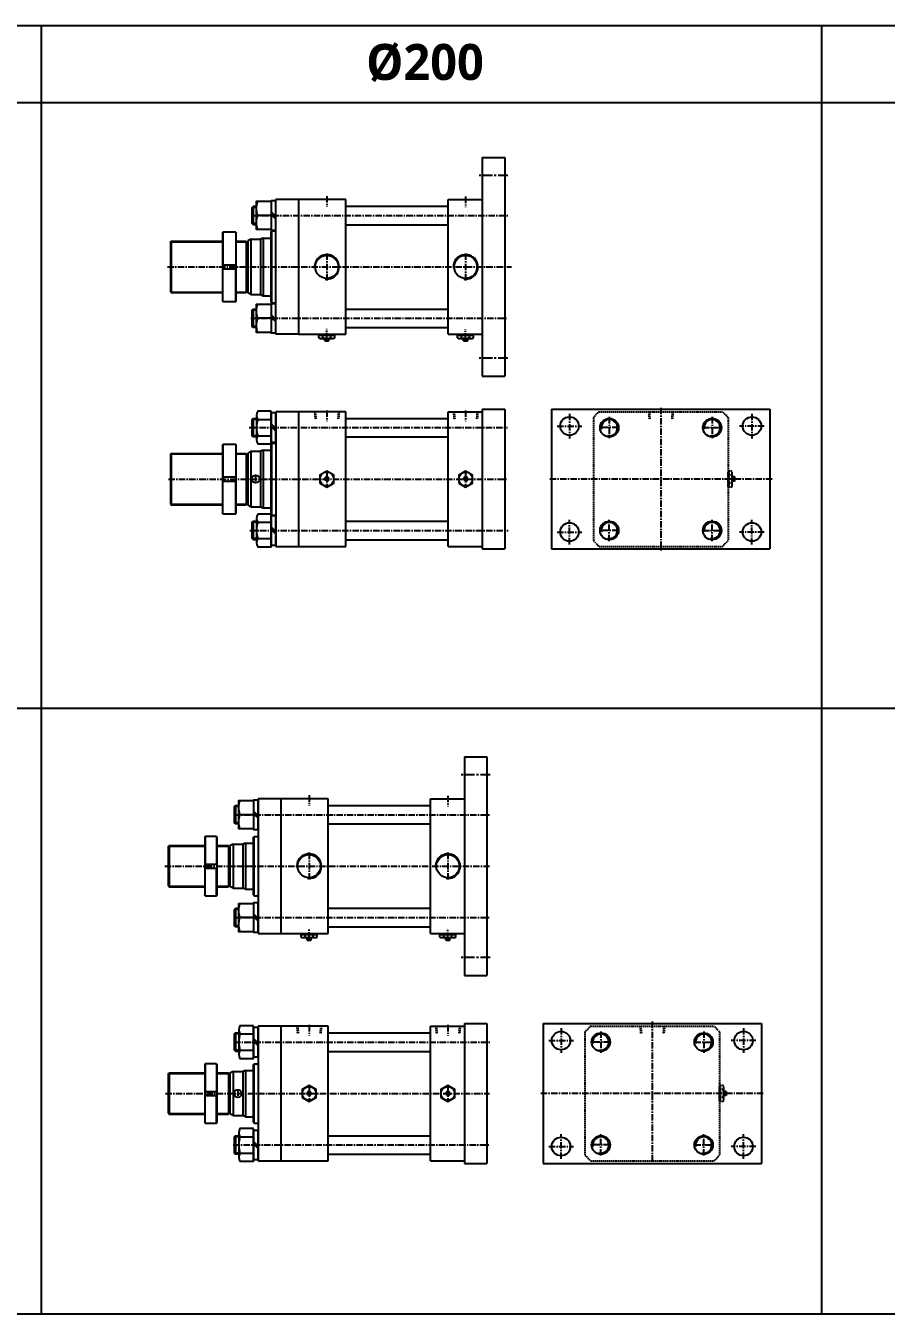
# Model space of a CAD drawing. Extents: x -819 to 8133, y 0 to 3948.
# Drawn here: x 4786 to 6459, y 0 to 2506 of the extents above; entities that cross this region are included whole.
import ezdxf

# ---------------------------------------------------------------- set-up
doc = ezdxf.new("R2010")
doc.units = 0
doc.header["$LTSCALE"] = 10
doc.header["$MEASUREMENT"] = 0
for name, pattern in [('CENTER', [2, 1.25, -0.25, 0.25, -0.25]), ('CENTERX2', [4, 2.5, -0.5, 0.5, -0.5]), ('HIDDEN', [0.375, 0.25, -0.125])]:
    doc.linetypes.add(name, pattern=pattern)
doc.layers.get('0').update_dxf_attribs({"linetype": 'CONTINUOUS'})
for name, color, linetype in [('CEN', 1, 'CENTERX2'), ('CENTER', 1, 'CENTER'), ('DIM', 2, 'CONTINUOUS'), ('ML', 7, 'CONTINUOUS'), ('THIN', 3, 'CONTINUOUS')]:
    doc.layers.add(name, color=color, linetype=linetype)
doc.styles.add('문자', font='romans.shx')

msp = doc.modelspace()

# ---------------------------------------------------------------- linework, layer by layer
for p, q in [((8133.3, 2505.7), (0, 2505.7)), ((4816.4, 0), (4816.4, 2505.7)), ((6334.2, 0), (6334.2, 2505.7)), ((8133.3, 2355.7), (0, 2355.7)), ((8133.3, 1177.9), (0, 1177.9)), ((8133.3, 0), (0, 0))]:
    msp.add_line(p, q)
at = {"color": 7, "linetype": 'Continuous'}
for p, q in [((5356.7, 1903.8), (5356.7, 1905.8)), ((5356.7, 1905.8), (5385.9, 1905.8)), ((5385.9, 1903.8), (5385.9, 1905.8)), ((5626.7, 1903.8), (5626.7, 1905.8)), ((5626.7, 1905.8), (5655.9, 1905.8)), ((5655.9, 1903.8), (5655.9, 1905.8)), ((5355.7, 1898.7), (5355.7, 1903.8)), ((5355.7, 1903.8), (5362.1, 1903.8)), ((5358.9, 1897.8), (5383.7, 1897.8)), ((5362.1, 1903.8), (5386.9, 1903.8)), ((5363.5, 1898.7), (5363.5, 1903.8)), ((5367.3, 1898), (5367.3, 1898)), ((5367.3, 1893.3), (5367.3, 1897.8)), ((5367.3, 1893.3), (5367.8, 1892.8)), ((5375.3, 1893.3), (5367.3, 1893.3)), ((5367.8, 1892.8), (5374.8, 1892.8)), ((5375.3, 1893.3), (5374.8, 1892.8)), ((5375.3, 1893.3), (5375.3, 1897.8)), ((5379.1, 1898.7), (5379.1, 1903.8)), ((5386.9, 1898.7), (5386.9, 1903.8)), ((5625.7, 1898.7), (5625.7, 1903.8)), ((5625.7, 1903.8), (5632.1, 1903.8)), ((5628.9, 1897.8), (5653.7, 1897.8)), ((5632.1, 1903.8), (5656.9, 1903.8)), ((5633.5, 1898.7), (5633.5, 1903.8)), ((5637.3, 1898), (5637.3, 1898)), ((5637.3, 1893.3), (5637.3, 1897.8)), ((5637.3, 1893.3), (5637.8, 1892.8)), ((5645.3, 1893.3), (5637.3, 1893.3)), ((5637.8, 1892.8), (5644.8, 1892.8)), ((5645.3, 1893.3), (5644.8, 1892.8)), ((5645.3, 1893.3), (5645.3, 1897.8)), ((5649.1, 1898.7), (5649.1, 1903.8)), ((5656.9, 1898.7), (5656.9, 1903.8)), ((5321.2, 733.4), (5321.2, 738.4)), ((5321.2, 738.4), (5327.6, 738.4)), ((5322.2, 738.4), (5322.2, 740.4)), ((5322.2, 740.4), (5351.4, 740.4)), ((5324.4, 732.4), (5349.2, 732.4)), ((5327.6, 738.4), (5352.4, 738.4)), ((5329, 733.4), (5329, 738.4)), ((5332.8, 732.7), (5332.8, 732.7)), ((5332.8, 727.9), (5332.8, 732.4)), ((5332.8, 727.9), (5333.3, 727.4)), ((5340.8, 727.9), (5332.8, 727.9)), ((5333.3, 727.4), (5340.3, 727.4)), ((5340.8, 727.9), (5340.3, 727.4)), ((5340.8, 727.9), (5340.8, 732.4)), ((5344.6, 733.4), (5344.6, 738.4)), ((5351.4, 738.4), (5351.4, 740.4)), ((5352.4, 733.4), (5352.4, 738.4)), ((5591.2, 733.4), (5591.2, 738.4)), ((5591.2, 738.4), (5597.6, 738.4)), ((5592.2, 738.4), (5592.2, 740.4)), ((5592.2, 740.4), (5621.4, 740.4)), ((5594.4, 732.4), (5619.2, 732.4)), ((5597.6, 738.4), (5622.4, 738.4)), ((5599, 733.4), (5599, 738.4)), ((5602.8, 732.7), (5602.8, 732.7)), ((5602.8, 727.9), (5602.8, 732.4)), ((5602.8, 727.9), (5603.3, 727.4)), ((5610.8, 727.9), (5602.8, 727.9)), ((5603.3, 727.4), (5610.3, 727.4)), ((5610.8, 727.9), (5610.3, 727.4)), ((5610.8, 727.9), (5610.8, 732.4)), ((5614.6, 733.4), (5614.6, 738.4)), ((5621.4, 738.4), (5621.4, 740.4)), ((5622.4, 733.4), (5622.4, 738.4))]:
    msp.add_line(p, q, dxfattribs=at)
for points in [[(5357.8, 1616.4), (5371.3, 1608.6), (5384.8, 1616.4), (5384.8, 1632), (5371.3, 1639.8), (5357.8, 1632)], [(5627.8, 1616.4), (5641.3, 1608.6), (5654.8, 1616.4), (5654.8, 1632), (5641.3, 1639.8), (5627.8, 1632)], [(5369.9, 1626.7), (5368.4, 1624.2), (5369.9, 1621.7), (5372.8, 1621.7), (5374.2, 1624.2), (5372.8, 1626.7)], [(5639.9, 1626.7), (5638.4, 1624.2), (5639.9, 1621.7), (5642.8, 1621.7), (5644.2, 1624.2), (5642.8, 1626.7)], [(5323.3, 421.4), (5336.8, 413.6), (5350.3, 421.4), (5350.3, 437), (5336.8, 444.8), (5323.3, 437)], [(5335.4, 431.7), (5333.9, 429.2), (5335.4, 426.7), (5338.3, 426.7), (5339.7, 429.2), (5338.3, 431.7)], [(5593.3, 421.4), (5606.8, 413.6), (5620.3, 421.4), (5620.3, 437), (5606.8, 444.8), (5593.3, 437)], [(5605.4, 431.7), (5603.9, 429.2), (5605.4, 426.7), (5608.3, 426.7), (5609.7, 429.2), (5608.3, 431.7)]]:
    msp.add_lwpolyline(points, close=True, dxfattribs=at)
for centre, radius in [((5371.3, 1624.2), 13.5), ((5641.3, 1624.2), 13.5), ((5371.3, 1624.2), 3.5), ((5641.3, 1624.2), 3.5), ((5336.8, 429.2), 13.5), ((5336.8, 429.2), 3.5), ((5606.8, 429.2), 13.5), ((5606.8, 429.2), 3.5)]:
    msp.add_circle(centre, radius, dxfattribs=at)
for centre, radius, start, end in [((5358.9, 1903.4), 5.62, 235.6158, 270), ((5359.6, 1906), 8.22, 241.7006, 298.2994), ((5371.3, 1929.1), 31.3, 255.6172, 270.0141), ((5371.3, 1929.1), 31.3, 269.9859, 284.3828), ((5383, 1906), 8.22, 241.7006, 298.2994), ((5628.9, 1903.4), 5.62, 235.6158, 270), ((5629.6, 1906), 8.22, 241.7006, 298.2994), ((5641.3, 1929.1), 31.3, 255.6172, 270.0141), ((5641.3, 1929.1), 31.3, 269.9859, 284.3828), ((5653, 1906), 8.22, 241.7006, 298.2994), ((5324.4, 738.1), 5.62, 235.6158, 270), ((5325.1, 740.7), 8.22, 241.7006, 298.2994), ((5336.8, 763.8), 31.3, 255.6172, 270.0141), ((5336.8, 763.8), 31.3, 269.9859, 284.3828), ((5348.5, 740.7), 8.22, 241.7006, 298.2994), ((5594.4, 738.1), 5.62, 235.6158, 270), ((5595.1, 740.7), 8.22, 241.7006, 298.2994), ((5606.8, 763.8), 31.3, 255.6172, 270.0141), ((5606.8, 763.8), 31.3, 269.9859, 284.3828), ((5618.5, 740.7), 8.22, 241.7006, 298.2994)]:
    msp.add_arc(centre, radius, start, end, dxfattribs=at)
at = {"layer": 'CEN', "color": 1, "linetype": 'CENTER', "ltscale": 1.5}
for p, q in [((5723.3, 2214.3), (5667.3, 2214.3)), ((5723.3, 1859.3), (5667.3, 1859.3)), ((5688.8, 1048.9), (5632.8, 1048.9)), ((5688.8, 693.9), (5632.8, 693.9))]:
    msp.add_line(p, q, dxfattribs=at)
at = {"layer": 'CEN', "color": 1, "linetype": 'CENTER'}
for p, q in [((5843.3, 1751.2), (5843.3, 1703.2)), ((6198.3, 1751.2), (6198.3, 1703.2)), ((5819.3, 1727.2), (5867.3, 1727.2)), ((6222.3, 1727.2), (6174.3, 1727.2)), ((5843.3, 1497.2), (5843.3, 1545.2)), ((6198.3, 1497.2), (6198.3, 1545.2)), ((5819.3, 1521.2), (5867.3, 1521.2)), ((6222.3, 1521.2), (6174.3, 1521.2)), ((5826.9, 556.2), (5826.9, 508.2)), ((6181.9, 556.2), (6181.9, 508.2)), ((5802.9, 532.2), (5850.9, 532.2)), ((6205.9, 532.2), (6157.9, 532.2)), ((5802.9, 326.2), (5850.9, 326.2)), ((5826.9, 302.2), (5826.9, 350.2)), ((6205.9, 326.2), (6157.9, 326.2)), ((6181.9, 302.2), (6181.9, 350.2))]:
    msp.add_line(p, q, dxfattribs=at)
at = {"layer": 'CENTER'}
for p, q in [((5920.8, 1744.9), (5920.8, 1703.5)), ((6120.8, 1744.9), (6120.8, 1703.5)), ((5938.8, 1724.2), (5902.9, 1724.2)), ((6102.9, 1724.2), (6138.8, 1724.2)), ((5920.8, 1503.5), (5920.8, 1544.9)), ((6120.8, 1503.5), (6120.8, 1544.9)), ((5938.8, 1524.2), (5902.9, 1524.2)), ((6102.9, 1524.2), (6138.8, 1524.2)), ((5922.3, 529.2), (5886.4, 529.2)), ((5904.4, 549.9), (5904.4, 508.5)), ((6086.4, 529.2), (6122.3, 529.2)), ((6104.4, 549.9), (6104.4, 508.5)), ((5922.3, 329.2), (5886.4, 329.2)), ((5904.4, 308.5), (5904.4, 349.9)), ((6086.4, 329.2), (6122.3, 329.2)), ((6104.4, 308.5), (6104.4, 349.9))]:
    msp.add_line(p, q, dxfattribs=at)
at = {"layer": 'DIM', "color": 6, "linetype": 'HIDDEN'}
for p, q in [((5347.4, 1755.2), (5348.7, 1740.2)), ((5348.9, 1755.2), (5350.2, 1740.2)), ((5393.7, 1755.2), (5392.4, 1740.2)), ((5395.2, 1755.2), (5393.9, 1740.2)), ((5617.4, 1755.2), (5618.7, 1740.2)), ((5618.9, 1755.2), (5620.2, 1740.2)), ((5663.7, 1755.2), (5662.4, 1740.2)), ((5665.2, 1755.2), (5663.9, 1740.2)), ((5996.9, 1755.2), (5998.3, 1740.2)), ((5998.4, 1755.2), (5999.7, 1740.2)), ((6043.3, 1755.2), (6042, 1740.2)), ((6044.7, 1755.2), (6043.4, 1740.2)), ((5312.9, 560.2), (5314.2, 545.2)), ((5314.4, 560.2), (5315.7, 545.2)), ((5359.3, 560.2), (5357.9, 545.2)), ((5360.7, 560.2), (5359.4, 545.2)), ((5582.9, 560.2), (5584.2, 545.2)), ((5584.4, 560.2), (5585.7, 545.2)), ((5629.3, 560.2), (5627.9, 545.2)), ((5630.7, 560.2), (5629.4, 545.2)), ((5980.5, 560.2), (5981.8, 545.2)), ((5981.9, 560.2), (5983.3, 545.2)), ((6026.8, 560.2), (6025.5, 545.2)), ((6028.3, 560.2), (6027, 545.2))]:
    msp.add_line(p, q, dxfattribs=at)
at = {"layer": 'ML'}
for p, q in [((5673.3, 2249.3), (5673.3, 1824.3)), ((5673.3, 2249.3), (5717.3, 2249.3)), ((5717.3, 2249.3), (5717.3, 1824.3)), ((5408.3, 2167.8), (5272.3, 2167.8)), ((5272.3, 1905.8), (5272.3, 2167.8)), ((5316.3, 2167.8), (5316.3, 1905.8)), ((5408.3, 1905.8), (5408.3, 2167.8)), ((5607.3, 1905.8), (5607.3, 2167.8)), ((5607.3, 2167.8), (5673.3, 2167.8)), ((5228.5, 2118.8), (5228.5, 2154.8)), ((5263.3, 2136.8), (5236.8, 2136.8)), ((5263.3, 2143.8), (5272.3, 2134.8)), ((5263.3, 2138.7), (5272.3, 2129.7)), ((5262.3, 2104.8), (5264.3, 2106.8)), ((5264.3, 1966.8), (5264.3, 2106.8)), ((5264.3, 2106.8), (5272.3, 2106.8)), ((5067.3, 2085.3), (5068.8, 2086.8)), ((5067.3, 2085.3), (5067.3, 1988.3)), ((5068.8, 2086.8), (5168.1, 2086.8)), ((5068.8, 2086.8), (5068.8, 1986.8)), ((5168.1, 2103.3), (5169.1, 2104.3)), ((5168.1, 2103.3), (5168.1, 1970.3)), ((5169.1, 2104.3), (5169.1, 2040.8)), ((5194.1, 2104.3), (5169.1, 2104.3)), ((5194.1, 2104.3), (5194.1, 2040.8)), ((5194.1, 2104.3), (5195.1, 2103.3)), ((5195.1, 1970.3), (5195.1, 2103.3)), ((5195.1, 2086.8), (5214.3, 2086.8)), ((5214.3, 2086.8), (5214.3, 1986.8)), ((5214.3, 2085.3), (5217.3, 2085.3)), ((5223.3, 2090.8), (5217.3, 2087.3)), ((5217.3, 2087.3), (5217.3, 1986.2)), ((5223.3, 2090.8), (5223.3, 1982.8)), ((5223.3, 2090.8), (5242.3, 2090.8)), ((5247.3, 2092.8), (5242.3, 2090.8)), ((5242.3, 2090.8), (5242.3, 1982.8)), ((5247.3, 2092.8), (5247.3, 1980.8)), ((5247.3, 2092.8), (5262.3, 2092.8)), ((5262.3, 2104.8), (5262.3, 1968.8)), ((5168.1, 2040.8), (5195.1, 2040.8)), ((5168.1, 2032.8), (5195.1, 2032.8)), ((5169.1, 1969.3), (5169.1, 2032.8)), ((5194.1, 1969.3), (5194.1, 2032.8)), ((5067.3, 1988.3), (5068.8, 1986.8)), ((5068.8, 1986.8), (5168.1, 1986.8)), ((5195.1, 1986.8), (5214.3, 1986.8)), ((5214.3, 1988.3), (5217.3, 1988.3)), ((5223.3, 1982.8), (5217.3, 1986.2)), ((5223.3, 1982.8), (5242.3, 1982.8)), ((5242.3, 1982.8), (5247.3, 1980.8)), ((5247.3, 1980.8), (5262.3, 1980.8)), ((5169.1, 1969.3), (5168.1, 1970.3)), ((5169.1, 1969.3), (5194.1, 1969.3)), ((5194.1, 1969.3), (5195.1, 1970.3)), ((5228.5, 1918.8), (5228.5, 1954.8)), ((5264.3, 1966.8), (5262.3, 1968.8)), ((5264.3, 1966.8), (5272.3, 1966.8)), ((5263.3, 1936.8), (5236.8, 1936.8)), ((5263.3, 1943.8), (5272.3, 1934.8)), ((5263.3, 1938.7), (5272.3, 1929.7)), ((5316.3, 1905.8), (5272.3, 1905.8)), ((5316.3, 1905.8), (5408.3, 1905.8)), ((5607.3, 1905.8), (5673.3, 1905.8)), ((5673.3, 1824.3), (5717.3, 1824.3)), ((5316.3, 1755.2), (5272.3, 1755.2)), ((5272.3, 1755.2), (5272.3, 1493.2)), ((5316.3, 1755.2), (5316.3, 1493.2)), ((5408.3, 1755.2), (5316.3, 1755.2)), ((5408.3, 1493.2), (5408.3, 1755.2)), ((5607.3, 1493.2), (5607.3, 1755.2)), ((5607.3, 1755.2), (5673.3, 1755.2)), ((5673.3, 1760.2), (5673.3, 1488.2)), ((5673.3, 1760.2), (5717.3, 1760.2)), ((5717.3, 1760.2), (5717.3, 1488.2)), ((5808.3, 1760.2), (6233.3, 1760.2)), ((5808.3, 1760.2), (5808.3, 1488.2)), ((6233.3, 1760.2), (6233.3, 1488.2)), ((5228.5, 1706.2), (5228.5, 1742.2)), ((5234.3, 1748), (5234.3, 1700.4)), ((5236.8, 1740.1), (5263.3, 1740.1)), ((5263.3, 1731.3), (5272.3, 1722.3)), ((5236.8, 1708.4), (5263.3, 1708.4)), ((5263.3, 1726.2), (5272.3, 1717.2)), ((5168.1, 1690.7), (5169.1, 1691.7)), ((5168.1, 1690.7), (5168.1, 1557.7)), ((5194.1, 1691.7), (5169.1, 1691.7)), ((5169.1, 1691.7), (5169.1, 1628.2)), ((5194.1, 1691.7), (5194.1, 1628.2)), ((5194.1, 1691.7), (5195.1, 1690.7)), ((5195.1, 1557.7), (5195.1, 1690.7)), ((5247.3, 1680.2), (5242.3, 1678.2)), ((5247.3, 1680.2), (5247.3, 1568.2)), ((5247.3, 1680.2), (5262.3, 1680.2)), ((5262.3, 1692.2), (5262.6, 1692.5)), ((5262.3, 1692.2), (5262.3, 1556.2)), ((5263.3, 1693.2), (5264.3, 1694.2)), ((5264.3, 1694.2), (5272.3, 1694.2)), ((5264.3, 1554.2), (5264.3, 1694.2)), ((5067.3, 1672.7), (5068.8, 1674.2)), ((5067.3, 1672.7), (5067.3, 1575.7)), ((5068.8, 1674.2), (5168.1, 1674.2)), ((5068.8, 1674.2), (5068.8, 1574.2)), ((5195.1, 1674.2), (5214.3, 1674.2)), ((5214.3, 1674.2), (5214.3, 1574.2)), ((5214.3, 1672.7), (5217.3, 1672.7)), ((5223.3, 1678.2), (5217.3, 1674.8)), ((5217.3, 1674.8), (5217.3, 1573.7)), ((5223.3, 1678.2), (5242.3, 1678.2)), ((5223.3, 1678.2), (5223.3, 1570.2)), ((5242.3, 1678.2), (5242.3, 1570.2)), ((5168.1, 1628.2), (5195.1, 1628.2)), ((5168.1, 1620.2), (5195.1, 1620.2)), ((5169.1, 1556.7), (5169.1, 1620.2)), ((5194.1, 1556.7), (5194.1, 1620.2)), ((5067.3, 1575.7), (5068.8, 1574.2)), ((5068.8, 1574.2), (5168.1, 1574.2)), ((5169.1, 1556.7), (5168.1, 1557.7)), ((5169.1, 1556.7), (5194.1, 1556.7)), ((5194.1, 1556.7), (5195.1, 1557.7)), ((5195.1, 1574.2), (5214.3, 1574.2)), ((5214.3, 1575.7), (5217.3, 1575.7)), ((5223.3, 1570.2), (5217.3, 1573.7)), ((5223.3, 1570.2), (5242.3, 1570.2)), ((5242.3, 1570.2), (5247.3, 1568.2)), ((5247.3, 1568.2), (5262.3, 1568.2)), ((5262.6, 1556), (5262.3, 1556.2)), ((5264.3, 1554.2), (5263.3, 1555.2)), ((5264.3, 1554.2), (5272.3, 1554.2)), ((5228.5, 1506.2), (5228.5, 1542.2)), ((5234.3, 1548), (5234.3, 1500.4)), ((5236.8, 1540.1), (5263.3, 1540.1)), ((5263.3, 1531.3), (5272.3, 1522.3)), ((5236.8, 1508.4), (5263.3, 1508.4)), ((5263.3, 1526.2), (5272.3, 1517.2)), ((5272.3, 1493.2), (5408.3, 1493.2)), ((5607.3, 1493.2), (5673.3, 1493.2)), ((5673.3, 1488.2), (5717.3, 1488.2)), ((5808.3, 1488.2), (6233.3, 1488.2)), ((5638.8, 1083.9), (5638.8, 658.9)), ((5638.8, 1083.9), (5682.8, 1083.9)), ((5682.8, 1083.9), (5682.8, 658.9)), ((5281.8, 1002.4), (5237.8, 1002.4)), ((5237.8, 1002.4), (5237.8, 740.4)), ((5281.8, 1002.4), (5281.8, 740.4)), ((5373.8, 1002.4), (5281.8, 1002.4)), ((5373.8, 740.4), (5373.8, 1002.4)), ((5572.8, 740.4), (5572.8, 1002.4)), ((5572.8, 1002.4), (5638.8, 1002.4)), ((5194, 953.4), (5194, 989.4)), ((5228.8, 978.5), (5237.8, 969.5)), ((5228.8, 971.4), (5202.3, 971.4)), ((5228.8, 973.4), (5237.8, 964.4)), ((5133.7, 927.9), (5134.7, 928.9)), ((5133.7, 927.9), (5133.7, 814.9)), ((5134.7, 928.9), (5134.7, 875.4)), ((5156.7, 928.9), (5134.7, 928.9)), ((5156.7, 928.9), (5156.7, 875.4)), ((5156.7, 928.9), (5157.7, 927.9)), ((5157.7, 814.9), (5157.7, 927.9)), ((5227.8, 926.9), (5229.8, 928.9)), ((5229.8, 813.9), (5229.8, 928.9)), ((5229.8, 928.9), (5237.8, 928.9)), ((5062.8, 909.9), (5064.3, 911.4)), ((5062.8, 909.9), (5062.8, 832.9)), ((5064.3, 911.4), (5064.3, 831.4)), ((5064.3, 911.4), (5133.7, 911.4)), ((5157.7, 911.4), (5179.8, 911.4)), ((5179.8, 911.4), (5179.8, 831.4)), ((5179.8, 909.9), (5182.8, 909.9)), ((5188.8, 914.4), (5182.8, 911)), ((5182.8, 911), (5182.8, 831.9)), ((5188.8, 914.4), (5188.8, 828.4)), ((5188.8, 914.4), (5207.8, 914.4)), ((5212.8, 916.4), (5207.8, 914.4)), ((5207.8, 914.4), (5207.8, 828.4)), ((5212.8, 916.4), (5212.8, 826.4)), ((5212.8, 916.4), (5227.8, 916.4)), ((5227.8, 926.9), (5227.8, 815.9)), ((5133.7, 875.4), (5157.7, 875.4)), ((5133.7, 867.4), (5157.7, 867.4)), ((5134.7, 813.9), (5134.7, 867.4)), ((5156.7, 813.9), (5156.7, 867.4)), ((5062.8, 832.9), (5064.3, 831.4)), ((5064.3, 831.4), (5133.7, 831.4)), ((5157.7, 831.4), (5179.8, 831.4)), ((5179.8, 832.9), (5182.8, 832.9)), ((5188.8, 828.4), (5182.8, 831.9)), ((5188.8, 828.4), (5207.8, 828.4)), ((5212.8, 826.4), (5207.8, 828.4)), ((5134.7, 813.9), (5133.7, 814.9)), ((5134.7, 813.9), (5156.7, 813.9)), ((5156.7, 813.9), (5157.7, 814.9)), ((5212.8, 826.4), (5227.8, 826.4)), ((5227.8, 815.9), (5229.8, 813.9)), ((5229.8, 813.9), (5237.8, 813.9)), ((5194, 753.4), (5194, 789.4)), ((5228.8, 778.5), (5237.8, 769.5)), ((5228.8, 771.4), (5202.3, 771.4)), ((5228.8, 773.4), (5237.8, 764.4)), ((5237.8, 740.4), (5373.8, 740.4)), ((5572.8, 740.4), (5638.8, 740.4)), ((5638.8, 658.9), (5682.8, 658.9)), ((5199.8, 553), (5199.8, 505.4)), ((5281.8, 560.2), (5237.8, 560.2)), ((5237.8, 560.2), (5237.8, 298.2)), ((5281.8, 560.2), (5281.8, 298.2)), ((5373.8, 560.2), (5281.8, 560.2)), ((5373.8, 298.2), (5373.8, 560.2)), ((5572.8, 298.2), (5572.8, 560.2)), ((5572.8, 560.2), (5638.8, 560.2)), ((5638.8, 565.2), (5638.8, 293.2)), ((5638.8, 565.2), (5682.8, 565.2)), ((5682.8, 565.2), (5682.8, 293.2)), ((5791.9, 565.2), (6216.9, 565.2)), ((5791.9, 565.2), (5791.9, 293.2)), ((6216.9, 565.2), (6216.9, 293.2)), ((5194, 511.2), (5194, 547.2)), ((5202.3, 545.1), (5228.8, 545.1)), ((5228.8, 536.2), (5237.8, 527.2)), ((5228.8, 531.1), (5237.8, 522.1)), ((5202.3, 513.3), (5228.8, 513.3)), ((5133.7, 485.7), (5134.7, 486.7)), ((5133.7, 485.7), (5133.7, 372.7)), ((5156.7, 486.7), (5134.7, 486.7)), ((5134.7, 486.7), (5134.7, 433.2)), ((5156.7, 486.7), (5157.7, 485.7)), ((5156.7, 486.7), (5156.7, 433.2)), ((5157.7, 372.7), (5157.7, 485.7)), ((5227.8, 484.7), (5229.8, 486.7)), ((5227.8, 484.7), (5227.8, 373.7)), ((5229.8, 486.7), (5237.8, 486.7)), ((5229.8, 371.7), (5229.8, 486.7)), ((5062.8, 467.7), (5064.3, 469.2)), ((5062.8, 467.7), (5062.8, 390.7)), ((5064.3, 469.2), (5133.7, 469.2)), ((5064.3, 469.2), (5064.3, 389.2)), ((5157.7, 469.2), (5179.8, 469.2)), ((5179.8, 469.2), (5179.8, 389.2)), ((5179.8, 467.7), (5182.8, 467.7)), ((5188.8, 472.2), (5182.8, 468.7)), ((5182.8, 468.7), (5182.8, 389.6)), ((5188.8, 472.2), (5207.8, 472.2)), ((5188.8, 472.2), (5188.8, 386.2)), ((5212.8, 474.2), (5207.8, 472.2)), ((5207.8, 472.2), (5207.8, 386.2)), ((5212.8, 474.2), (5212.8, 384.2)), ((5212.8, 474.2), (5227.8, 474.2)), ((5133.7, 433.2), (5157.7, 433.2)), ((5133.7, 425.2), (5157.7, 425.2)), ((5134.7, 371.7), (5134.7, 425.2)), ((5156.7, 371.7), (5156.7, 425.2)), ((5062.8, 390.7), (5064.3, 389.2)), ((5064.3, 389.2), (5133.7, 389.2)), ((5157.7, 389.2), (5179.8, 389.2)), ((5179.8, 390.7), (5182.8, 390.7)), ((5188.8, 386.2), (5182.8, 389.6)), ((5188.8, 386.2), (5207.8, 386.2)), ((5212.8, 384.2), (5207.8, 386.2)), ((5212.8, 384.2), (5227.8, 384.2)), ((5134.7, 371.7), (5133.7, 372.7)), ((5134.7, 371.7), (5156.7, 371.7)), ((5156.7, 371.7), (5157.7, 372.7)), ((5199.8, 353), (5199.8, 305.4)), ((5227.8, 373.7), (5229.8, 371.7)), ((5229.8, 371.7), (5237.8, 371.7)), ((5194, 311.2), (5194, 347.2)), ((5202.3, 345.1), (5228.8, 345.1)), ((5228.8, 336.2), (5237.8, 327.2)), ((5228.8, 331.1), (5237.8, 322.1)), ((5202.3, 313.3), (5228.8, 313.3)), ((5237.8, 298.2), (5373.8, 298.2)), ((5572.8, 298.2), (5638.8, 298.2)), ((5638.8, 293.2), (5682.8, 293.2)), ((5791.9, 293.2), (6216.9, 293.2))]:
    msp.add_line(p, q, dxfattribs=at)
at = {"layer": 'ML', "color": 1, "linetype": 'CENTER'}
for p, q in [((5371.3, 2174.6), (5371.3, 2154.2)), ((5641.3, 2173.4), (5641.3, 2153)), ((5225.8, 2136.8), (5724.5, 2136.8)), ((5371.3, 2063), (5371.3, 2010.5)), ((5641.3, 2063), (5641.3, 2010.5)), ((5061.5, 2036.8), (5730.8, 2036.8)), ((5223.2, 1936.8), (5721.5, 1936.8)), ((5371.3, 1895.8), (5371.3, 1916.2)), ((5641.3, 1895.2), (5641.3, 1915.6)), ((5371.3, 1757.5), (5371.3, 1737.1)), ((5641.3, 1757.5), (5641.3, 1737.1)), ((6020.8, 1762.6), (6020.8, 1485.2)), ((5220.5, 1724.2), (5722.5, 1724.2)), ((5232.8, 1632.5), (5232.8, 1616)), ((5371.3, 1635.2), (5371.3, 1613.2)), ((5641.3, 1635.2), (5641.3, 1613.2)), ((5063.1, 1624.2), (5723.1, 1624.2)), ((6237.6, 1624.2), (5803.6, 1624.2)), ((5221.2, 1524.2), (5724.3, 1524.2)), ((5336.8, 1009.3), (5336.8, 988.9)), ((5606.8, 1008.1), (5606.8, 987.7)), ((5190.2, 971.4), (5690, 971.4)), ((5336.8, 897.7), (5336.8, 845.2)), ((5606.8, 897.7), (5606.8, 845.2)), ((5055.9, 871.4), (5688, 871.4)), ((5190.1, 771.4), (5687.1, 771.4)), ((5336.8, 730.5), (5336.8, 750.9)), ((5606.8, 729.9), (5606.8, 750.3)), ((5336.8, 562.5), (5336.8, 542)), ((5606.8, 562.5), (5606.8, 542)), ((6004.4, 569.1), (6004.4, 289.3)), ((5190.7, 529.2), (5690, 529.2)), ((5057.4, 429.2), (5687.7, 429.2)), ((5198.3, 437.4), (5198.3, 420.9)), ((5336.8, 440.2), (5336.8, 418.2)), ((5606.8, 440.2), (5606.8, 418.2)), ((6220.2, 429.2), (5786.6, 429.2)), ((5189, 329.2), (5687.1, 329.2))]:
    msp.add_line(p, q, dxfattribs=at)
at = {"layer": 'ML', "color": 7, "linetype": 'Continuous'}
for p, q in [((5408.3, 2154.8), (5607.3, 2154.8)), ((5408.3, 2118.8), (5607.3, 2118.8)), ((5408.3, 1954.8), (5607.3, 1954.8)), ((5408.3, 1918.8), (5607.3, 1918.8)), ((5408.3, 1742.2), (5607.3, 1742.2)), ((5408.3, 1706.2), (5607.3, 1706.2)), ((5408.3, 1542.2), (5607.3, 1542.2)), ((5408.3, 1506.2), (5607.3, 1506.2)), ((5373.8, 989.4), (5572.8, 989.4)), ((5373.8, 953.4), (5572.8, 953.4)), ((5373.8, 789.4), (5572.8, 789.4)), ((5373.8, 753.4), (5572.8, 753.4)), ((5373.8, 547.2), (5572.8, 547.2)), ((5373.8, 511.2), (5572.8, 511.2)), ((5373.8, 347.2), (5572.8, 347.2)), ((5373.8, 311.2), (5572.8, 311.2))]:
    msp.add_line(p, q, dxfattribs=at)
at = {"layer": 'ML', "color": 2}
for p, q in [((5067.8, 2085.8), (5168.1, 2085.8)), ((5195.1, 2085.8), (5214.3, 2085.8)), ((5067.8, 1987.8), (5168.1, 1987.8)), ((5195.1, 1987.8), (5214.3, 1987.8)), ((5367.8, 1897.9), (5367.8, 1897.9)), ((5367.8, 1892.8), (5367.8, 1897.8)), ((5374.8, 1892.8), (5374.8, 1897.8)), ((5637.8, 1897.9), (5637.8, 1897.9)), ((5637.8, 1892.8), (5637.8, 1897.8)), ((5644.8, 1892.8), (5644.8, 1897.8)), ((5067.8, 1673.2), (5168.1, 1673.2)), ((5195.1, 1673.2), (5214.3, 1673.2)), ((5067.8, 1575.2), (5168.1, 1575.2)), ((5195.1, 1575.2), (5214.3, 1575.2)), ((5063.3, 910.4), (5133.7, 910.4)), ((5157.7, 910.4), (5179.8, 910.4)), ((5063.3, 832.4), (5133.7, 832.4)), ((5157.7, 832.4), (5179.8, 832.4)), ((5333.3, 732.6), (5333.3, 732.6)), ((5333.3, 727.4), (5333.3, 732.4)), ((5340.3, 727.4), (5340.3, 732.4)), ((5603.3, 732.6), (5603.3, 732.6)), ((5603.3, 727.4), (5603.3, 732.4)), ((5610.3, 727.4), (5610.3, 732.4)), ((5063.3, 468.2), (5133.7, 468.2)), ((5157.7, 468.2), (5179.8, 468.2)), ((5063.3, 390.2), (5133.7, 390.2)), ((5157.7, 390.2), (5179.8, 390.2))]:
    msp.add_line(p, q, dxfattribs=at)
at = {"layer": 'ML', "color": 6, "linetype": 'HIDDEN'}
for p, q in [((5901.1, 1755.2), (5920.8, 1755.2)), ((5920.8, 1755.2), (6120.8, 1755.2)), ((6120.8, 1755.2), (6140.6, 1755.2)), ((5889.8, 1744), (5889.8, 1504.5)), ((6151.8, 1744), (6151.8, 1504.5)), ((6151.8, 1609.6), (6151.8, 1638.8)), ((6153.8, 1638.8), (6151.8, 1638.8)), ((6158.9, 1639.8), (6153.8, 1639.8)), ((6153.8, 1615), (6153.8, 1639.8)), ((6158.9, 1632), (6153.8, 1632)), ((6159.8, 1611.8), (6159.8, 1636.6)), ((6153.8, 1609.6), (6151.8, 1609.6)), ((6158.9, 1616.4), (6153.8, 1616.4)), ((6153.8, 1608.6), (6153.8, 1615)), ((6158.9, 1608.6), (6153.8, 1608.6)), ((6159.6, 1620.7), (6159.6, 1620.7)), ((6159.6, 1620.2), (6159.6, 1620.2)), ((6164.3, 1628.2), (6159.8, 1628.2)), ((6164.8, 1627.7), (6159.8, 1627.7)), ((6164.8, 1620.7), (6159.8, 1620.7)), ((6164.3, 1620.2), (6159.8, 1620.2)), ((6164.3, 1628.2), (6164.8, 1627.7)), ((6164.3, 1628.2), (6164.3, 1620.2)), ((6164.3, 1620.2), (6164.8, 1620.7)), ((6164.8, 1620.7), (6164.8, 1627.7)), ((5901.1, 1493.2), (5920.8, 1493.2)), ((5920.8, 1493.2), (6120.8, 1493.2)), ((6120.8, 1493.2), (6140.6, 1493.2)), ((5884.6, 560.2), (5903.1, 560.2)), ((5903.1, 560.2), (6104.4, 560.2)), ((6104.4, 560.2), (6124.1, 560.2)), ((5873.4, 549), (5873.4, 309.4)), ((6135.4, 549), (6135.4, 309.4)), ((6135.4, 414.6), (6135.4, 443.8)), ((6137.4, 443.8), (6135.4, 443.8)), ((6142.4, 444.8), (6137.4, 444.8)), ((6137.4, 419.9), (6137.4, 444.8)), ((6142.4, 437), (6137.4, 437)), ((6143.4, 416.8), (6143.4, 441.6)), ((6147.9, 433.2), (6143.4, 433.2)), ((6148.4, 432.7), (6143.4, 432.7)), ((6147.9, 433.2), (6148.4, 432.7)), ((6147.9, 433.2), (6147.9, 425.2)), ((6148.4, 425.7), (6148.4, 432.7)), ((6137.4, 414.6), (6135.4, 414.6)), ((6142.4, 421.4), (6137.4, 421.4)), ((6137.4, 413.6), (6137.4, 419.9)), ((6142.4, 413.6), (6137.4, 413.6)), ((6143.1, 425.2), (6143.1, 425.2)), ((6143.2, 425.7), (6143.2, 425.7)), ((6148.4, 425.7), (6143.4, 425.7)), ((6147.9, 425.2), (6143.4, 425.2)), ((6147.9, 425.2), (6148.4, 425.7)), ((5884.6, 298.2), (5904.4, 298.2)), ((5904.4, 298.2), (6104.4, 298.2)), ((6104.4, 298.2), (6124.1, 298.2))]:
    msp.add_line(p, q, dxfattribs=at)
at = {"layer": 'ML'}
for points in [[(5263.3, 2109.3), (5234.3, 2109.3), (5234.3, 2164.3), (5263.3, 2164.3)], [(5263.3, 1909.3), (5234.3, 1909.3), (5234.3, 1964.3), (5263.3, 1964.3)], [(5228.8, 943.9), (5199.8, 943.9), (5199.8, 998.9), (5228.8, 998.9)], [(5228.8, 743.9), (5199.8, 743.9), (5199.8, 798.9), (5228.8, 798.9)]]:
    msp.add_lwpolyline(points, close=True, dxfattribs=at)
for points in [[(5236.8, 2109.3, -0.178633), (5236.8, 2136.8, -0.178633), (5236.8, 2164.3)], [(5236.8, 1909.3, -0.178633), (5236.8, 1936.8, -0.178633), (5236.8, 1964.3)], [(5263.3, 1756), (5236.8, 1756, 0.309401), (5236.8, 1740.1, 0.154701), (5236.8, 1708.4, 0.309401), (5236.8, 1692.5), (5263.3, 1692.5), (5263.3, 1756)], [(5263.3, 1556), (5236.8, 1556, 0.309401), (5236.8, 1540.1, 0.154701), (5236.8, 1508.4, 0.309401), (5236.8, 1492.5), (5263.3, 1492.5), (5263.3, 1556)], [(5202.3, 943.9, -0.178633), (5202.3, 971.4, -0.178633), (5202.3, 998.9)], [(5202.3, 743.9, -0.178633), (5202.3, 771.4, -0.178633), (5202.3, 798.9)], [(5228.8, 560.9), (5202.3, 560.9, 0.309401), (5202.3, 545.1, 0.154701), (5202.3, 513.3, 0.309401), (5202.3, 497.4), (5228.8, 497.4), (5228.8, 560.9)], [(5228.8, 360.9), (5202.3, 360.9, 0.309401), (5202.3, 345.1, 0.154701), (5202.3, 313.3, 0.309401), (5202.3, 297.4), (5228.8, 297.4), (5228.8, 360.9)]]:
    msp.add_lwpolyline(points, format="xyb", dxfattribs=at)
for points in [[(5272.3, 2108.3), (5272.3, 2165.2), (5263.3, 2165.2), (5263.3, 2108.3), (5272.3, 2108.3)], [(5234.3, 2118.8), (5228.5, 2118.8), (5226.3, 2120.9), (5226.3, 2152.6), (5228.5, 2154.8), (5234.3, 2154.8)], [(5234.3, 1918.8), (5228.5, 1918.8), (5226.3, 1920.9), (5226.3, 1952.6), (5228.5, 1954.8), (5234.3, 1954.8)], [(5272.3, 1908.3), (5272.3, 1965.2), (5263.3, 1965.2), (5263.3, 1908.3), (5272.3, 1908.3)], [(5234.3, 1706.2), (5228.5, 1706.2), (5226.3, 1708.4), (5226.3, 1740.1), (5228.5, 1742.2), (5234.3, 1742.2)], [(5272.3, 1695.8), (5272.3, 1752.7), (5263.3, 1752.7), (5263.3, 1695.8), (5272.3, 1695.8)], [(5234.3, 1506.2), (5228.5, 1506.2), (5226.3, 1508.4), (5226.3, 1540.1), (5228.5, 1542.2), (5234.3, 1542.2)], [(5272.3, 1495.8), (5272.3, 1552.7), (5263.3, 1552.7), (5263.3, 1495.8), (5272.3, 1495.8)], [(5199.8, 953.4), (5194, 953.4), (5191.8, 955.6), (5191.8, 987.3), (5194, 989.4), (5199.8, 989.4)], [(5237.8, 943), (5237.8, 999.9), (5228.8, 999.9), (5228.8, 943), (5237.8, 943)], [(5199.8, 753.4), (5194, 753.4), (5191.8, 755.6), (5191.8, 787.3), (5194, 789.4), (5199.8, 789.4)], [(5237.8, 743), (5237.8, 799.9), (5228.8, 799.9), (5228.8, 743), (5237.8, 743)], [(5237.8, 500.7), (5237.8, 557.6), (5228.8, 557.6), (5228.8, 500.7), (5237.8, 500.7)], [(5199.8, 511.2), (5194, 511.2), (5191.8, 513.3), (5191.8, 545), (5194, 547.2), (5199.8, 547.2)], [(5237.8, 300.7), (5237.8, 357.6), (5228.8, 357.6), (5228.8, 300.7), (5237.8, 300.7)], [(5199.8, 311.2), (5194, 311.2), (5191.8, 313.3), (5191.8, 345), (5194, 347.2), (5199.8, 347.2)]]:
    msp.add_lwpolyline(points, dxfattribs=at)
for centre, radius in [((5371.3, 2036.8), 22.4), ((5641.3, 2036.8), 22.4), ((5843.3, 1727.2), 18), ((5920.8, 1724.2), 18), ((6120.8, 1724.2), 18), ((6198.3, 1727.2), 18), ((5232.8, 1624.2), 7.5), ((5843.3, 1521.2), 18), ((5920.8, 1524.2), 18), ((6120.8, 1524.2), 18), ((6198.3, 1521.2), 18), ((5336.8, 871.4), 22.4), ((5606.8, 871.4), 22.4), ((5826.9, 532.2), 18), ((5904.4, 529.2), 18), ((6104.4, 529.2), 18), ((6181.9, 532.2), 18), ((5198.3, 429.2), 7.5), ((5826.9, 326.2), 18), ((5904.4, 329.2), 18), ((6104.4, 329.2), 18), ((6181.9, 326.2), 18)]:
    msp.add_circle(centre, radius, dxfattribs=at)
at = {"layer": 'ML', "color": 2}
for centre, radius, start, end in [((5371.3, 2036.8), 23.9, 262.2037, 186.1405), ((5641.3, 2036.8), 23.9, 262.2037, 186.1405), ((5920.8, 1724.2), 15.8, 256.4249, 190.606), ((6120.8, 1724.2), 15.8, 256.4249, 190.606), ((5371.3, 1624.2), 4, 270, 180), ((5641.3, 1624.2), 4, 270, 180), ((5920.8, 1524.2), 15.8, 256.4249, 190.606), ((6120.8, 1524.2), 15.8, 256.4249, 190.606), ((5336.8, 871.4), 23.9, 262.2037, 186.1405), ((5606.8, 871.4), 23.9, 262.2037, 186.1405), ((5904.4, 529.2), 15.8, 256.4249, 190.606), ((6104.4, 529.2), 15.8, 256.4249, 190.606), ((5336.8, 429.2), 4, 270, 180), ((5606.8, 429.2), 4, 270, 180), ((5904.4, 329.2), 15.8, 256.4249, 190.606), ((6104.4, 329.2), 15.8, 256.4249, 190.606)]:
    msp.add_arc(centre, radius, start, end, dxfattribs=at)
at = {"layer": 'ML', "color": 6, "linetype": 'HIDDEN'}
for centre, radius, start, end in [((6020.8, 1624.2), 177.5, 132.4363, 137.5637), ((6020.8, 1624.2), 177.5, 42.4363, 47.5637), ((6151.6, 1635.9), 8.22, 331.7006, 28.2994), ((6128.5, 1624.2), 31.3, 359.9859, 14.3828), ((6128.5, 1624.2), 31.3, 345.6172, 0.0141), ((6151.6, 1612.5), 8.22, 331.7006, 28.2994), ((6154.2, 1611.8), 5.62, 325.6158, 0), ((6020.8, 1624.2), 177.5, 222.4363, 227.5637), ((6020.8, 1624.2), 177.5, 312.4363, 317.5637), ((6004.4, 429.2), 177.5, 132.4363, 137.5637), ((6004.4, 429.2), 177.5, 42.4363, 47.5637), ((6135.2, 440.9), 8.22, 331.7006, 28.2994), ((6112, 429.2), 31.3, 359.9859, 14.3828), ((6112, 429.2), 31.3, 345.6172, 0.0141), ((6135.2, 417.5), 8.22, 331.7006, 28.2994), ((6137.7, 416.8), 5.62, 325.6158, 0), ((6004.4, 429.2), 177.5, 222.4363, 227.5637), ((6004.4, 429.2), 177.5, 312.4363, 317.5637)]:
    msp.add_arc(centre, radius, start, end, dxfattribs=at)
at = {"layer": 'THIN'}
for p, q in [((5234.3, 2152.6), (5226.3, 2152.6)), ((5234.3, 2120.9), (5226.3, 2120.9)), ((5234.3, 1952.6), (5226.3, 1952.6)), ((5234.3, 1920.9), (5226.3, 1920.9)), ((5234.3, 1740.1), (5226.3, 1740.1)), ((5234.3, 1708.4), (5226.3, 1708.4)), ((5234.3, 1540.1), (5226.3, 1540.1)), ((5234.3, 1508.4), (5226.3, 1508.4)), ((5199.8, 987.3), (5191.8, 987.3)), ((5199.8, 955.6), (5191.8, 955.6)), ((5199.8, 787.3), (5191.8, 787.3)), ((5199.8, 755.6), (5191.8, 755.6)), ((5199.8, 545), (5191.8, 545)), ((5199.8, 513.3), (5191.8, 513.3)), ((5199.8, 345), (5191.8, 345)), ((5199.8, 313.3), (5191.8, 313.3))]:
    msp.add_line(p, q, dxfattribs=at)

# ---------------------------------------------------------------- texts
at = {"insert": (5447.7, 2470.3), "char_height": 70, "attachment_point": 1, "style": '문자'}
msp.add_mtext_dynamic_manual_height_columns('{\\fMalgun Gothic|b1|i0|c129|p50;%%C200}', width=124.533, gutter_width=16, heights=[-75.6], dxfattribs=at)

doc.saveas('drawing.dxf')
